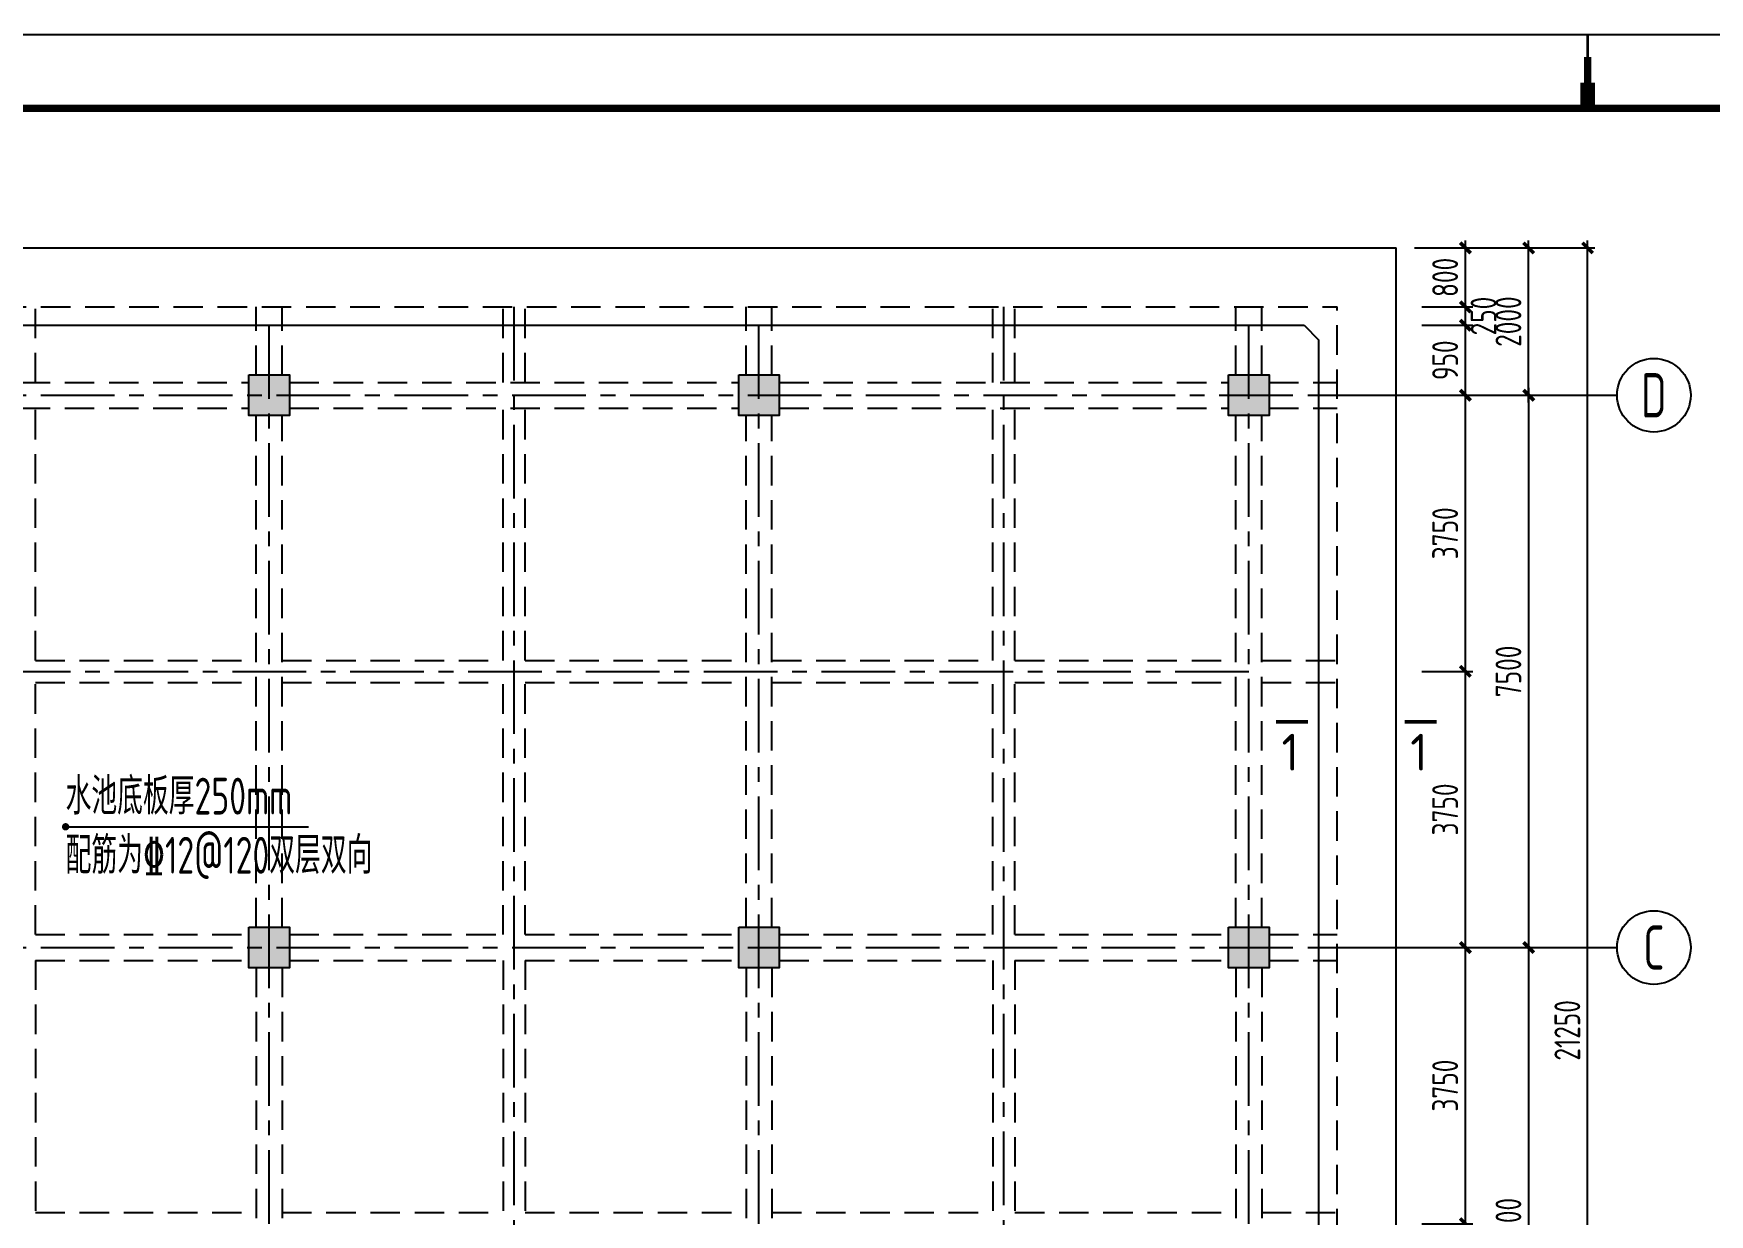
# Model space of a CAD drawing. Extents: x 665703 to 1047784, y -160603 to 92239.
# Drawn here: x 984616 to 1007371, y 22495 to 38532 of the extents above; entities that cross this region are included whole.
import ezdxf
from ezdxf.enums import TextEntityAlignment as Align

# ---------------------------------------------------------------- set-up
doc = ezdxf.new("R2010")
doc.units = 0
doc.header["$LTSCALE"] = 800
doc.linetypes.add('CENTER', pattern=[2, 1.25, -0.25, 0.25, -0.25])
doc.linetypes.add('DASHED', pattern=[0.75, 0.5, -0.25])
doc.layers.get('0').update_dxf_attribs({"linetype": 'CONTINUOUS'})
doc.layers.get('Defpoints').update_dxf_attribs({"linetype": 'CONTINUOUS'})
for name, color, linetype in [('AXIS', 4, 'CENTER'), ('BEAM', 3, 'DASHED'), ('COLU', 3, 'CONTINUOUS'), ('DIM', 2, 'CONTINUOUS'), ('HATCH', 254, 'CONTINUOUS'), ('NUM', 7, 'CONTINUOUS'), ('REIN', 1, 'CONTINUOUS'), ('TEXT', 7, 'CONTINUOUS'), ('THICK', 6, 'CONTINUOUS'), ('TK', 7, 'CONTINUOUS'), ('中粗', 3, 'CONTINUOUS'), ('细线', 7, 'CONTINUOUS')]:
    doc.layers.add(name, color=color, linetype=linetype)
doc.styles.add('TSSD_Axis', font='tssdeng.shx', dxfattribs={"width": 0.7, "bigfont": 'tssdchn.shx'})
doc.styles.add('TSSD_Dimension', font='Tssdeng.shx', dxfattribs={"width": 0.75, "bigfont": 'hztxt.shx'})
doc.styles.add('TSSD_Label', font='Tssdeng.shx', dxfattribs={"width": 0.7, "bigfont": 'hztxt.shx'})
doc.styles.add('TSSD_Norm', font='Tssdeng.shx', dxfattribs={"bigfont": 'hztxt.shx'})
doc.dimstyles.new('TSSD_100_100', dxfattribs={"dimtxt": 350, "dimasz": 100, "dimexe": 100, "dimexo": 250, "dimgap": 100, "dimtad": 1, "dimdec": 0, "dimzin": 0, "dimdsep": 46, "dimtxsty": 'TSSD_Dimension', "dimblk": 'ARCHTICK', "dimcen": 0, "dimdle": 100, "dimclrt": 7, "dimadec": 0, "dimazin": 0, "dimtfac": 1, "dimtdec": 0, "dimtix": 1, "dimtmove": 2, "dimatfit": 3, "dimldrblk": 'ARCHTICK', "dimfxl": 0, "dimtolj": 1, "dimtzin": 0, "dimarcsym": 0})

# ---------------------------------------------------------------- blocks, each defined once
blk = doc.blocks.new('ts_axno')
at = {"color": 0, "linetype": 'ByBlock', "lineweight": -2}
blk.add_circle((0, 0), 0.5, dxfattribs=at)
at = {"color": 0, "linetype": 'ByBlock', "lineweight": -2, "style": 'TSSD_Axis', "width": 0.7}
blk.add_attdef('A', text='', height=0.6, dxfattribs=at).set_placement((0, 0), align=Align.MIDDLE_CENTER)
blk = doc.blocks.new('_ArchTick')
at = {"color": 0, "const_width": 0.5}
blk.add_lwpolyline([(-0.71, -0.71), (0.71, 0.71)], dxfattribs=at)
blk = doc.blocks.new('*D253')
at = {"layer": 'Defpoints', "color": 0, "transparency": 16777216}
for p in [(1002116, 33620), (1002116, 26120), (1004916, 26120)]:
    blk.add_point(p, dxfattribs=at)
at = {"layer": 'DIM', "color": 0, "lineweight": -2, "transparency": 16777216}
for p, q in [((1004916, 33720), (1004916, 26020)), ((1002366, 33620), (1005016, 33620)), ((1002366, 26120), (1005016, 26120))]:
    blk.add_line(p, q, dxfattribs=at)
at = {"layer": 'DIM', "color": 0, "lineweight": -2, "transparency": 16777216, "xscale": 100, "yscale": 100, "zscale": 100}
for p, rotation in [((1004916, 33620), 90), ((1004916, 26120), 270)]:
    blk.add_blockref('_ArchTick', p, dxfattribs=dict(at, rotation=rotation))
at = {"layer": 'DIM', "color": 7, "transparency": 16777216, "insert": (1004641, 29870), "char_height": 350, "attachment_point": 5, "rotation": 90, "style": 'TSSD_Dimension'}
blk.add_mtext('\\A1;7500', dxfattribs=at)
blk = doc.blocks.new('*D254')
at = {"layer": 'Defpoints', "color": 0, "transparency": 16777216}
for p in [(1002116, 26120), (1002116, 18620), (1004916, 18620)]:
    blk.add_point(p, dxfattribs=at)
at = {"layer": 'DIM', "color": 0, "lineweight": -2, "transparency": 16777216}
for p, q in [((1004916, 26220), (1004916, 18520)), ((1002366, 26120), (1005016, 26120)), ((1002366, 18620), (1005016, 18620))]:
    blk.add_line(p, q, dxfattribs=at)
at = {"layer": 'DIM', "color": 0, "lineweight": -2, "transparency": 16777216, "xscale": 100, "yscale": 100, "zscale": 100}
for p, rotation in [((1004916, 26120), 90), ((1004916, 18620), 270)]:
    blk.add_blockref('_ArchTick', p, dxfattribs=dict(at, rotation=rotation))
at = {"layer": 'DIM', "color": 7, "transparency": 16777216, "insert": (1004641, 22370), "char_height": 350, "attachment_point": 5, "rotation": 90, "style": 'TSSD_Dimension'}
blk.add_mtext('\\A1;7500', dxfattribs=at)
blk = doc.blocks.new('*D256')
at = {"layer": 'Defpoints', "color": 0, "transparency": 16777216}
for p in [(1003116, 35620), (1005716, 35620), (1003116, 14370)]:
    blk.add_point(p, dxfattribs=at)
at = {"layer": 'DIM', "color": 0, "lineweight": -2, "transparency": 16777216}
for p, q in [((1003366, 35620), (1005816, 35620)), ((1005716, 14270), (1005716, 35720)), ((1003366, 14370), (1005816, 14370))]:
    blk.add_line(p, q, dxfattribs=at)
at = {"layer": 'DIM', "color": 0, "lineweight": -2, "transparency": 16777216, "xscale": 100, "yscale": 100, "zscale": 100}
for p, rotation in [((1005716, 35620), 90), ((1005716, 14370), 270)]:
    blk.add_blockref('_ArchTick', p, dxfattribs=dict(at, rotation=rotation))
at = {"layer": 'DIM', "color": 7, "transparency": 16777216, "insert": (1005441, 24995), "char_height": 350, "attachment_point": 5, "rotation": 90, "style": 'TSSD_Dimension'}
blk.add_mtext('\\A1;21250', dxfattribs=at)
blk = doc.blocks.new('*D261')
at = {"layer": 'Defpoints', "color": 0, "transparency": 16777216}
for p in [(1003215, 26120), (1004057, 26120), (1003215, 22370)]:
    blk.add_point(p, dxfattribs=at)
at = {"layer": 'DIM', "color": 0, "lineweight": -2, "transparency": 16777216}
for p, q in [((1004057, 22270), (1004057, 26220)), ((1003465, 26120), (1004157, 26120)), ((1003465, 22370), (1004157, 22370))]:
    blk.add_line(p, q, dxfattribs=at)
at = {"layer": 'DIM', "color": 0, "lineweight": -2, "transparency": 16777216, "xscale": 100, "yscale": 100, "zscale": 100}
for p, rotation in [((1004057, 26120), 90), ((1004057, 22370), 270)]:
    blk.add_blockref('_ArchTick', p, dxfattribs=dict(at, rotation=rotation))
at = {"layer": 'DIM', "color": 7, "transparency": 16777216, "insert": (1003782, 24245), "char_height": 350, "attachment_point": 5, "rotation": 90, "style": 'TSSD_Dimension'}
blk.add_mtext('\\A1;3750', dxfattribs=at)
blk = doc.blocks.new('*D262')
at = {"layer": 'Defpoints', "color": 0, "transparency": 16777216}
for p in [(1003215, 29870), (1004057, 29870), (1003215, 26120)]:
    blk.add_point(p, dxfattribs=at)
at = {"layer": 'DIM', "color": 0, "lineweight": -2, "transparency": 16777216}
for p, q in [((1003465, 29870), (1004157, 29870)), ((1004057, 26020), (1004057, 29970)), ((1003465, 26120), (1004157, 26120))]:
    blk.add_line(p, q, dxfattribs=at)
at = {"layer": 'DIM', "color": 0, "lineweight": -2, "transparency": 16777216, "xscale": 100, "yscale": 100, "zscale": 100}
for p, rotation in [((1004057, 29870), 90), ((1004057, 26120), 270)]:
    blk.add_blockref('_ArchTick', p, dxfattribs=dict(at, rotation=rotation))
at = {"layer": 'DIM', "color": 7, "transparency": 16777216, "insert": (1003782, 27995), "char_height": 350, "attachment_point": 5, "rotation": 90, "style": 'TSSD_Dimension'}
blk.add_mtext('\\A1;3750', dxfattribs=at)
blk = doc.blocks.new('*D263')
at = {"layer": 'Defpoints', "color": 0, "transparency": 16777216}
for p in [(1003215, 33620), (1004057, 33620), (1003215, 29870)]:
    blk.add_point(p, dxfattribs=at)
at = {"layer": 'DIM', "color": 0, "lineweight": -2, "transparency": 16777216}
for p, q in [((1004057, 29770), (1004057, 33720)), ((1003465, 33620), (1004157, 33620)), ((1003465, 29870), (1004157, 29870))]:
    blk.add_line(p, q, dxfattribs=at)
at = {"layer": 'DIM', "color": 0, "lineweight": -2, "transparency": 16777216, "xscale": 100, "yscale": 100, "zscale": 100}
for p, rotation in [((1004057, 33620), 90), ((1004057, 29870), 270)]:
    blk.add_blockref('_ArchTick', p, dxfattribs=dict(at, rotation=rotation))
at = {"layer": 'DIM', "color": 7, "transparency": 16777216, "insert": (1003782, 31745), "char_height": 350, "attachment_point": 5, "rotation": 90, "style": 'TSSD_Dimension'}
blk.add_mtext('\\A1;3750', dxfattribs=at)
blk = doc.blocks.new('*D264')
at = {"layer": 'Defpoints', "color": 0, "transparency": 16777216}
for p in [(1003215, 34570), (1004057, 34570), (1003215, 33620)]:
    blk.add_point(p, dxfattribs=at)
at = {"layer": 'DIM', "color": 0, "lineweight": -2, "transparency": 16777216}
for p, q in [((1004057, 33520), (1004057, 34670)), ((1003465, 34570), (1004157, 34570)), ((1003465, 33620), (1004157, 33620))]:
    blk.add_line(p, q, dxfattribs=at)
at = {"layer": 'DIM', "color": 0, "lineweight": -2, "transparency": 16777216, "xscale": 100, "yscale": 100, "zscale": 100}
for p, rotation in [((1004057, 34570), 90), ((1004057, 33620), 270)]:
    blk.add_blockref('_ArchTick', p, dxfattribs=dict(at, rotation=rotation))
at = {"layer": 'DIM', "color": 7, "transparency": 16777216, "insert": (1003782, 34095), "char_height": 350, "attachment_point": 5, "rotation": 90, "style": 'TSSD_Dimension'}
blk.add_mtext('\\A1;950', dxfattribs=at)
blk = doc.blocks.new('*D265')
at = {"layer": 'Defpoints', "color": 0, "transparency": 16777216}
for p in [(1003215, 34820), (1004057, 34820), (1003215, 34570)]:
    blk.add_point(p, dxfattribs=at)
at = {"layer": 'DIM', "color": 0, "lineweight": -2, "transparency": 16777216}
for p, q in [((1003465, 34820), (1004157, 34820)), ((1004057, 34470), (1004057, 34920)), ((1003465, 34570), (1004157, 34570))]:
    blk.add_line(p, q, dxfattribs=at)
at = {"layer": 'DIM', "color": 0, "lineweight": -2, "transparency": 16777216, "xscale": 100, "yscale": 100, "zscale": 100}
for p, rotation in [((1004057, 34820), 90), ((1004057, 34570), 270)]:
    blk.add_blockref('_ArchTick', p, dxfattribs=dict(at, rotation=rotation))
at = {"layer": 'DIM', "color": 7, "transparency": 16777216, "insert": (1004304, 34695), "char_height": 350, "attachment_point": 5, "rotation": 90, "style": 'TSSD_Dimension'}
blk.add_mtext('\\A1;250', dxfattribs=at)
blk = doc.blocks.new('*D266')
at = {"layer": 'Defpoints', "color": 0, "transparency": 16777216}
for p in [(1003215, 35620), (1004057, 35620), (1003215, 34820)]:
    blk.add_point(p, dxfattribs=at)
at = {"layer": 'DIM', "color": 0, "lineweight": -2, "transparency": 16777216}
for p, q in [((1003465, 35620), (1004157, 35620)), ((1004057, 34720), (1004057, 35720)), ((1003465, 34820), (1004157, 34820))]:
    blk.add_line(p, q, dxfattribs=at)
at = {"layer": 'DIM', "color": 0, "lineweight": -2, "transparency": 16777216, "xscale": 100, "yscale": 100, "zscale": 100}
for p, rotation in [((1004057, 35620), 90), ((1004057, 34820), 270)]:
    blk.add_blockref('_ArchTick', p, dxfattribs=dict(at, rotation=rotation))
at = {"layer": 'DIM', "color": 7, "transparency": 16777216, "insert": (1003782, 35220), "char_height": 350, "attachment_point": 5, "rotation": 90, "style": 'TSSD_Dimension'}
blk.add_mtext('\\A1;800', dxfattribs=at)
blk = doc.blocks.new('*D231')
at = {"layer": 'Defpoints', "color": 0, "transparency": 16777216}
for p in [(1003116, 35620), (1004916, 35620), (1003116, 33620)]:
    blk.add_point(p, dxfattribs=at)
at = {"layer": 'DIM', "color": 0, "lineweight": -2, "transparency": 16777216}
for p, q in [((1003366, 35620), (1005016, 35620)), ((1004916, 33520), (1004916, 35720)), ((1003366, 33620), (1005016, 33620))]:
    blk.add_line(p, q, dxfattribs=at)
at = {"layer": 'DIM', "color": 0, "lineweight": -2, "transparency": 16777216, "xscale": 100, "yscale": 100, "zscale": 100}
for p, rotation in [((1004916, 35620), 90), ((1004916, 33620), 270)]:
    blk.add_blockref('_ArchTick', p, dxfattribs=dict(at, rotation=rotation))
at = {"layer": 'DIM', "color": 7, "transparency": 16777216, "insert": (1004641, 34620), "char_height": 350, "attachment_point": 5, "rotation": 90, "style": 'TSSD_Dimension'}
blk.add_mtext('\\A1;2000', dxfattribs=at)
blk = doc.blocks.new('MI')
at = {"layer": 'TK'}
for points, const_width in [([(42050, 59400), (42050, 58400)], 35), ([(42050, 58400), (42050, 59100)], 100), ([(42050, 58400), (42050, 58750)], 200)]:
    blk.add_lwpolyline(points, dxfattribs=dict(at, const_width=const_width))

msp = doc.modelspace()

# ---------------------------------------------------------------- hatches: boundary and pattern name
at = {"layer": 'HATCH'}
for points in [[(987541, 33894.9), (988091, 33894.9), (988091, 33344.9), (987541, 33344.9)], [(994191, 33894.9), (994741, 33894.9), (994741, 33344.9), (994191, 33344.9)], [(1000841, 33894.9), (1001391, 33894.9), (1001391, 33344.9), (1000841, 33344.9)], [(987541, 26394.9), (988091, 26394.9), (988091, 25844.9), (987541, 25844.9)], [(994191, 26394.9), (994741, 26394.9), (994741, 25844.9), (994191, 25844.9)], [(1000841, 26394.9), (1001391, 26394.9), (1001391, 25844.9), (1000841, 25844.9)]]:
    msp.add_hatch(color=256, dxfattribs=at).paths.add_polyline_path(points)

# ---------------------------------------------------------------- linework, layer by layer
at = {"layer": 'AXIS'}
for p, q in [((991141, 14619.9), (991141, 34819.9)), ((997791, 14619.9), (997791, 34819.9)), ((987816, 14369.9), (987816, 34619.9)), ((994466, 14369.9), (994466, 34619.9)), ((1001116, 14369.9), (1001116, 34619.9)), ((973516, 33619.9), (1002116, 33619.9)), ((974516, 29869.9), (1001116, 29869.9)), ((973516, 26119.9), (1002116, 26119.9))]:
    msp.add_line(p, q, dxfattribs=at)
at = {"layer": 'BEAM'}
for p, q in [((973316, 34819.9), (1002316, 34819.9)), ((984641, 33794.9), (984641, 34819.9)), ((987641, 33894.9), (987641, 34819.9)), ((987991, 33894.9), (987991, 34819.9)), ((990991, 33794.9), (990991, 34819.9)), ((991291, 33794.9), (991291, 34819.9)), ((994291, 33894.9), (994291, 34819.9)), ((994641, 33894.9), (994641, 34819.9)), ((997641, 33794.9), (997641, 34819.9)), ((997941, 33794.9), (997941, 34819.9)), ((1000941, 33894.9), (1000941, 34819.9)), ((1001291, 33894.9), (1001291, 34819.9)), ((1002316, 14369.9), (1002316, 34819.9)), ((981441, 33794.9), (987541, 33794.9)), ((988091, 33794.9), (994191, 33794.9)), ((994741, 33794.9), (1000841, 33794.9)), ((1001391, 33794.9), (1002316, 33794.9)), ((981441, 33444.9), (987541, 33444.9)), ((984641, 30019.9), (984641, 33444.9)), ((987641, 26394.9), (987641, 33344.9)), ((987991, 26394.9), (987991, 33344.9)), ((988091, 33444.9), (994191, 33444.9)), ((990991, 30019.9), (990991, 33444.9)), ((991291, 30019.9), (991291, 33444.9)), ((994291, 26394.9), (994291, 33344.9)), ((994641, 26394.9), (994641, 33344.9)), ((994741, 33444.9), (1000841, 33444.9)), ((997641, 30019.9), (997641, 33444.9)), ((997941, 30019.9), (997941, 33444.9)), ((1000941, 26394.9), (1000941, 33344.9)), ((1001291, 26394.9), (1001291, 33344.9)), ((1001391, 33444.9), (1002316, 33444.9)), ((984641, 30019.9), (987641, 30019.9)), ((987991, 30019.9), (990991, 30019.9)), ((991291, 30019.9), (994291, 30019.9)), ((994641, 30019.9), (997641, 30019.9)), ((997941, 30019.9), (1000941, 30019.9)), ((1001291, 30019.9), (1002316, 30019.9)), ((984641, 29719.9), (987641, 29719.9)), ((984641, 26294.9), (984641, 29719.9)), ((987991, 29719.9), (990991, 29719.9)), ((990991, 26294.9), (990991, 29719.9)), ((991291, 29719.9), (994291, 29719.9)), ((991291, 26294.9), (991291, 29719.9)), ((994641, 29719.9), (997641, 29719.9)), ((997641, 26294.9), (997641, 29719.9)), ((997941, 29719.9), (1000941, 29719.9)), ((997941, 26294.9), (997941, 29719.9)), ((1001291, 29719.9), (1002316, 29719.9)), ((984641, 26294.9), (987541, 26294.9)), ((988091, 26294.9), (990991, 26294.9)), ((991291, 26294.9), (994191, 26294.9)), ((994741, 26294.9), (997641, 26294.9)), ((997941, 26294.9), (1000841, 26294.9)), ((1001391, 26294.9), (1002316, 26294.9)), ((984641, 25944.9), (987541, 25944.9)), ((984641, 25944.9), (984641, 22519.9)), ((988091, 25944.9), (990991, 25944.9)), ((990991, 25944.9), (990991, 22519.9)), ((991291, 25944.9), (994191, 25944.9)), ((991291, 25944.9), (991291, 22519.9)), ((994741, 25944.9), (997641, 25944.9)), ((997641, 25944.9), (997641, 22519.9)), ((997941, 25944.9), (1000841, 25944.9)), ((997941, 25944.9), (997941, 22519.9)), ((1001391, 25944.9), (1002316, 25944.9)), ((987641, 25844.9), (987641, 18894.9)), ((987991, 25844.9), (987991, 18894.9)), ((994291, 25844.9), (994291, 18894.9)), ((994641, 25844.9), (994641, 18894.9)), ((1000941, 25844.9), (1000941, 18894.9)), ((1001291, 25844.9), (1001291, 18894.9)), ((984641, 22519.9), (987641, 22519.9)), ((987991, 22519.9), (990991, 22519.9)), ((991291, 22519.9), (994291, 22519.9)), ((994641, 22519.9), (997641, 22519.9)), ((997941, 22519.9), (1000941, 22519.9)), ((1001291, 22519.9), (1002316, 22519.9))]:
    msp.add_line(p, q, dxfattribs=at)
at = {"layer": 'COLU'}
for points in [[(987541, 33894.9), (988091, 33894.9), (988091, 33344.9), (987541, 33344.9)], [(994191, 33894.9), (994741, 33894.9), (994741, 33344.9), (994191, 33344.9)], [(1000841, 33894.9), (1001391, 33894.9), (1001391, 33344.9), (1000841, 33344.9)], [(987541, 26394.9), (988091, 26394.9), (988091, 25844.9), (987541, 25844.9)], [(994191, 26394.9), (994741, 26394.9), (994741, 25844.9), (994191, 25844.9)], [(1000841, 26394.9), (1001391, 26394.9), (1001391, 25844.9), (1000841, 25844.9)]]:
    msp.add_lwpolyline(points, close=True, dxfattribs=at)
at = {"layer": 'NUM'}
for p, q in [((1002116, 33619.9), (1006116, 33619.9)), ((1002116, 26119.9), (1006116, 26119.9))]:
    msp.add_line(p, q, dxfattribs=at)
at = {"layer": 'REIN'}
msp.add_lwpolyline([(985076.8, 27759.5, 50, 50, 1), (985026.8, 27759.5, 50, 50, 1)], format="xyseb", close=True, dxfattribs=at)
at = {"layer": 'THICK'}
for points in [[(1001921.7, 29183.6, 50, 50, 0), (1001487.1, 29183.6, 50, 50, 0)], [(1003669.1, 29183.6, 50, 50, 0), (1003234.5, 29183.6, 50, 50, 0)]]:
    msp.add_lwpolyline(points, format="xyseb", dxfattribs=at)
at = {"layer": 'TK', "color": 2}
msp.add_lwpolyline([(1047766.6, 38514.4), (963666.6, 38514.4), (963666.6, -20885.6), (1047766.6, -20885.6)], close=True, dxfattribs=at)
at = {"layer": 'TK', "color": 2, "const_width": 100}
msp.add_lwpolyline([(966166.6, 37514.4), (1046766.6, 37514.4), (1046766.6, -19885.6), (966166.6, -19885.6)], close=True, dxfattribs=at)
at = {"layer": '中粗'}
for p, q in [((972516, 35619.9), (1003116, 35619.9)), ((1003116, 14369.9), (1003116, 35619.9)), ((973766, 34569.9), (1001866, 34569.9)), ((1001866, 34569.9), (1002066, 34369.9)), ((1002066, 17869.9), (1002066, 34369.9))]:
    msp.add_line(p, q, dxfattribs=at)
at = {"layer": '细线'}
msp.add_line((985051.8, 27759.5), (988350.8, 27759.5), dxfattribs=at)

# ---------------------------------------------------------------- block references
at = {"layer": 'NUM'}
ref = msp.add_blockref('ts_axno', (1006616, 33619.9), dxfattribs=dict(at, xscale=1000, yscale=1000, zscale=1000))
ref.add_attrib('D', 'D', dxfattribs={"height": 600, "style": 'TSSD_Axis', "width": 0.7}).set_placement((1006616, 33619.9), align=Align.MIDDLE_CENTER)
ref = msp.add_blockref('ts_axno', (1006616, 26119.9), dxfattribs=dict(at, xscale=1000, yscale=1000, zscale=1000))
ref.add_attrib('C', 'C', dxfattribs={"height": 600, "style": 'TSSD_Axis', "width": 0.7}).set_placement((1006616, 26119.9), align=Align.MIDDLE_CENTER)
at = {"layer": 'TK', "color": 2}
msp.add_blockref('MI', (963666.6, -20885.6), dxfattribs=at)

# ---------------------------------------------------------------- texts
at = {"layer": 'TEXT', "style": 'TSSD_Norm', "width": 0.7}
for s, p in [('水池底板厚250mm', (985051.8, 27926.1)), ('配筋为%%13212@120双层双向', (985051.8, 27122.9))]:
    msp.add_text(s, height=500, dxfattribs=at).set_placement(p)
at = {"layer": 'THICK', "style": 'TSSD_Label'}
for p in [(1001560.5, 28522.3), (1003307.9, 28522.3)]:
    msp.add_text('1', height=500, dxfattribs=at).set_placement(p)

# ---------------------------------------------------------------- dimensions: what is measured, and where the dimension line sits
at = {"layer": 'DIM'}
for base, p1, p2, angle, picture, middle in [((1005716, 35619.9), (1003116, 14369.9), (1003116, 35619.9), 270, '*D256', (1005441, 24994.9)), ((1004916, 35619.9), (1003116, 33619.9), (1003116, 35619.9), 90, '*D231', (1004641, 34619.9)), ((1004056.6, 35619.9), (1003215.2, 34819.9), (1003215.2, 35619.9), 90, '*D266', (1003781.6, 35219.9)), ((1004056.6, 34569.9), (1003215.2, 33619.9), (1003215.2, 34569.9), 90, '*D264', (1003781.6, 34094.9)), ((1004916, 26119.9), (1002116, 33619.9), (1002116, 26119.9), 270, '*D253', (1004641, 29869.9)), ((1004056.6, 33619.9), (1003215.2, 29869.9), (1003215.2, 33619.9), 90, '*D263', (1003781.6, 31744.9)), ((1004056.6, 29869.9), (1003215.2, 26119.9), (1003215.2, 29869.9), 90, '*D262', (1003781.6, 27994.9)), ((1004916, 18619.9), (1002116, 26119.9), (1002116, 18619.9), 270, '*D254', (1004641, 22369.9)), ((1004056.6, 26119.9), (1003215.2, 22369.9), (1003215.2, 26119.9), 90, '*D261', (1003781.6, 24244.9))]:
    dim = msp.add_linear_dim(base=base, p1=p1, p2=p2, angle=angle, dimstyle='TSSD_100_100', dxfattribs=at)
    dim.commit()
    dim.dimension.update_dxf_attribs({"geometry": picture, "text_midpoint": middle})
dim = msp.add_linear_dim(base=(1004056.6, 34819.9), p1=(1003215.2, 34569.9), p2=(1003215.2, 34819.9), angle=90, dimstyle='TSSD_100_100', dxfattribs=at)
dim.commit()
dim.dimension.update_dxf_attribs({"geometry": '*D265', "text_midpoint": (1004304.5, 34694.9), "dimtype": 160})

doc.saveas('drawing.dxf')
